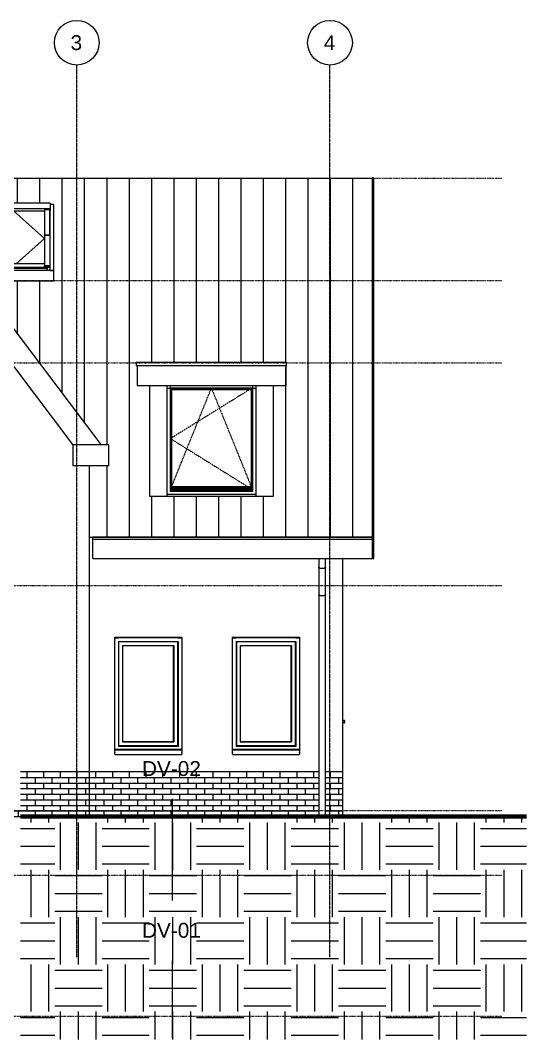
# Model space of a CAD drawing. Header units: millimetres. Extents: x -8591 to 211781, y -3000 to 31870.
# Drawn here: x 103025 to 109821, y -2994 to 10688 of the extents above; entities that cross this region are included whole.
import ezdxf

# ---------------------------------------------------------------- set-up
doc = ezdxf.new("R2010")
doc.units = ezdxf.units.MM
for name, pattern in [('Dash', [6.35, 3.175, -3.175]), ('Dash dot', [15.875, 6.35, -4.7625, 0, -4.7625]), ('grid', [24, 15, -3, 3, -3])]:
    doc.linetypes.add(name, pattern=pattern)
for name, color, linetype, lineweight in [('A-FLOR-LEVL', 51, 'Continuous', 9), ('A-GENM', 13, 'Continuous', 9), ('A-GLAZ', 151, 'Continuous', 9), ('A-GLAZ-HDLN', 1, 'Dash', 18), ('A-ROOF', 132, 'Continuous', 9), ('A-ROOF-OTLN', 132, 'Continuous', 9), ('A-ROOF-PATT', 132, 'Continuous', 35), ('A-WALL', 113, 'Continuous', 9), ('A-WALL-PATT', 111, 'Continuous', 25), ('C-TOPO', 7, 'Continuous', 9), ('G-ANNO-SYMB', 111, 'Continuous', 9), ('I-WALL', 2, 'Continuous', 9), ('S-COLS', 52, 'Continuous', 9), ('S-GRID', 1, 'Continuous', 9), ('S-GRID-IDEN', 1, 'Continuous', 9)]:
    doc.layers.add(name, color=color, linetype=linetype, lineweight=lineweight)
doc.styles.add('Arial_1', font='arial.ttf', dxfattribs={"height": 200})
pattern_1 = [(0, (107301.06, 0), (0, 75), []), (90, (107301.06, 0), (-112.5, 75), [75, -75])]
pattern_2 = [(0, (103901.06, 0), (0, 75), []), (90, (103901.06, 0), (-112.5, 75), [75, -75])]
pattern_3 = [(0, (104754.76, 0), (635, 635), [635, -635]), (0, (104754.76, 238.1), (635, 635), [635, -635]), (0, (104754.76, 476.25), (635, 635), [635, -635]), (90, (104834.13, 555.6), (-635, 635), [635, -635]), (90, (105072.26, 555.6), (-635, 635), [635, -635]), (90, (105310.4, 555.6), (-635, 635), [635, -635])]

# ---------------------------------------------------------------- blocks, each defined once
blk = doc.blocks.new('41_ISR_lb_vebo_waterslag_10_graden - WS60 160-1704642-Zuidgevel')
at = {"layer": 'A-GENM'}
for p, q in [((4084, 892), (3184, 892)), ((3184, 865), (3184, 867)), ((3184, 865), (3184, 860)), ((3184, 837), (3184, 860)), ((3184, 837), (3184, 834)), ((3184, 834), (4084, 834)), ((4084, 867), (4084, 865)), ((4084, 860), (4084, 865)), ((4084, 860), (4084, 837)), ((4084, 834), (4084, 837))]:
    blk.add_line(p, q, dxfattribs=at)
blk = doc.blocks.new('KOZIJN_TYPE_D - KOZIJN_TYPE_D-2168117-Zuidgevel')
at = {"layer": 'A-GENM'}
for p, q in [((2352, 4365), (2352, 5788)), ((3452, 5788), (3452, 4365)), ((3452, 4390), (2352, 4390)), ((2352, 4323), (2302, 4323)), ((3452, 4373), (2352, 4373)), ((3452, 4365), (2352, 4365)), ((3452, 4323), (2352, 4323)), ((3502, 4323), (3452, 4323))]:
    blk.add_line(p, q, dxfattribs=at)
at = {"layer": 'A-GLAZ'}
for p, q in [((2302, 5750), (3502, 5750)), ((2353, 4408), (2353, 5750)), ((3452, 5750), (2353, 5750)), ((3452, 4408), (3452, 5750)), ((2361, 4416), (2361, 5741)), ((3443, 5741), (2361, 5741)), ((2370, 5732), (3434, 5732)), ((2370, 4425), (2370, 5732)), ((2378, 5725), (2370, 5732)), ((3434, 5732), (3427, 5725)), ((3434, 5732), (3434, 4425)), ((3443, 4416), (3443, 5741)), ((3452, 4390), (2352, 4390)), ((3452, 4408), (2353, 4408)), ((3443, 4416), (2361, 4416)), ((2378, 4433), (2370, 4425)), ((3434, 4425), (2370, 4425)), ((3434, 4425), (3427, 4433))]:
    blk.add_line(p, q, dxfattribs=at)
at = {"layer": 'A-GLAZ-HDLN'}
for p, q in [((3452, 5755), (2352, 5074)), ((2352, 4390), (2902, 5750)), ((2902, 5750), (3452, 4390)), ((2352, 5074), (3452, 4390))]:
    blk.add_line(p, q, dxfattribs=at)
blk = doc.blocks.new('28_EB_HWA_grote slag - TRON60x2_5-3479251-Zuidgevel')
at = {"layer": 'S-COLS'}
for p, q in [((4342, 3462), (4342, 3347)), ((4432, 3347), (4432, 3462)), ((4342, 3347), (4342, 2981)), ((4432, 2981), (4432, 3347)), ((4342, 2981), (4342, 0)), ((4432, 0), (4432, 2981))]:
    blk.add_line(p, q, dxfattribs=at)
for points, knots in [([(4387, 3329), (4383, 3329), (4375, 3330), (4364, 3331), (4355, 3334), (4349, 3337), (4346, 3340), (4344, 3342), (4342, 3345), (4342, 3346), (4342, 3347)], [0, 0, 0, 0, 0.0833333, 0.1666667, 0.25, 0.3333333, 0.375, 0.4166667, 0.4583333, 0.5, 0.5, 0.5, 0.5]), ([(4432, 3347), (4432, 3346), (4432, 3345), (4431, 3342), (4429, 3340), (4425, 3337), (4419, 3334), (4410, 3331), (4399, 3330), (4391, 3329), (4387, 3329)], [0.5, 0.5, 0.5, 0.5, 0.5416667, 0.5833333, 0.625, 0.6666667, 0.75, 0.8333333, 0.9166667, 1, 1, 1, 1]), ([(4387, 2963), (4383, 2963), (4375, 2963), (4364, 2965), (4355, 2968), (4349, 2971), (4346, 2974), (4344, 2976), (4342, 2978), (4342, 2980), (4342, 2981)], [0, 0, 0, 0, 0.0833333, 0.1666667, 0.25, 0.3333333, 0.375, 0.4166667, 0.4583333, 0.5, 0.5, 0.5, 0.5]), ([(4432, 2981), (4432, 2980), (4432, 2978), (4431, 2976), (4429, 2974), (4425, 2971), (4419, 2968), (4410, 2965), (4399, 2963), (4391, 2963), (4387, 2963)], [0.5, 0.5, 0.5, 0.5, 0.5416667, 0.5833333, 0.625, 0.6666667, 0.75, 0.8333333, 0.9166667, 1, 1, 1, 1])]:
    blk.add_open_spline(points, degree=3, knots=knots, dxfattribs=at)
blk = doc.blocks.new('41_ISR_lb_vebo_waterslag_10_graden - WS60 160-3292628-Zuidgevel')
at = {"layer": 'A-GENM'}
for p, q in [((4687, 1290), (4664, 1294)), ((4664, 1292), (4685, 1288)), ((4685, 1284), (4678, 1284)), ((4678, 1284), (4678, 1283)), ((4678, 1283), (4686, 1282)), ((4682, 1263), (4681, 1263)), ((4681, 1263), (4681, 1260)), ((4681, 1260), (4681, 1263)), ((4681, 1263), (4682, 1263)), ((4681, 1260), (4687, 1259)), ((4682, 1262), (4682, 1263)), ((4682, 1263), (4682, 1262)), ((4685, 1261), (4682, 1262)), ((4682, 1262), (4685, 1261)), ((4685, 1288), (4685, 1284)), ((4686, 1265), (4685, 1265)), ((4685, 1265), (4685, 1261)), ((4686, 1282), (4686, 1289)), ((4686, 1261), (4686, 1265)), ((4687, 1261), (4686, 1261)), ((4686, 1261), (4687, 1261)), ((4689, 1285), (4689, 1262)), ((4691, 1262), (4691, 1285))]:
    blk.add_line(p, q, dxfattribs=at)
for centre, radius, start, end in [((4686, 1285), 3.4, 0, 83.2457), ((4686, 1285), 3.4, 0, 83.2457), ((4686, 1285), 5, 0, 80), ((4686, 1285), 5, 0, 80), ((4688, 1262), 1.42, 259.9809, 360), ((4688, 1262), 3, 260.0094, 0), ((4688, 1262), 3, 260.0094, 0), ((4688, 1262), 1.42, 259.9809, 360)]:
    blk.add_arc(centre, radius, start, end, dxfattribs=at)
blk = doc.blocks.new('roof-windowsveluxgglintegra---de - Default-3534261-Zuidgevel')
at = {"layer": 'A-GLAZ'}
for p, q in [((-263, 8160), (-263, 8232)), ((737, 8232), (-263, 8232)), ((737, 8232), (737, 8160)), ((787, 8215), (737, 8215)), ((787, 7329), (787, 8215)), ((-263, 8130), (-263, 8160)), ((737, 8160), (-263, 8160)), ((-263, 8130), (-263, 7384)), ((-263, 8130), (-260, 8130)), ((-185, 8143), (-260, 8143)), ((-260, 8143), (-260, 7805)), ((-185, 7805), (-185, 8143)), ((229, 8130), (-185, 7761)), ((-185, 8130), (659, 8130)), ((245, 8130), (659, 7761)), ((734, 8143), (659, 8143)), ((659, 8143), (659, 7805)), ((734, 7805), (734, 8143)), ((734, 8130), (737, 8130)), ((737, 8160), (737, 8130)), ((737, 7384), (737, 8130)), ((-260, 7805), (-185, 7805)), ((-260, 7397), (-260, 7805)), ((-185, 7805), (-260, 7805)), ((-185, 7805), (-185, 7397)), ((659, 7805), (734, 7805)), ((659, 7805), (659, 7397)), ((734, 7805), (659, 7805)), ((734, 7805), (734, 7397)), ((-185, 7759), (196, 7420)), ((659, 7759), (279, 7420)), ((-260, 7381), (-260, 7397)), ((-260, 7397), (-185, 7397)), ((659, 7420), (-185, 7420)), ((-185, 7397), (-185, 7381)), ((659, 7397), (734, 7397)), ((659, 7381), (659, 7397)), ((734, 7397), (734, 7381)), ((-313, 7329), (-263, 7329)), ((787, 7329), (-313, 7329)), ((-313, 7329), (-313, 7192)), ((-260, 7384), (-263, 7384)), ((-263, 7384), (-263, 7329)), ((-185, 7381), (-260, 7381)), ((-260, 7381), (-260, 7373)), ((-260, 7373), (-185, 7373)), ((-221, 7329), (-221, 7373)), ((-221, 7365), (-218, 7365)), ((-221, 7365), (-221, 7329)), ((-218, 7370), (-218, 7373)), ((-218, 7356), (-218, 7370)), ((692, 7370), (-218, 7370)), ((692, 7356), (-218, 7356)), ((-185, 7373), (-185, 7381)), ((734, 7381), (659, 7381)), ((659, 7381), (659, 7373)), ((659, 7373), (734, 7373)), ((692, 7373), (692, 7370)), ((692, 7370), (692, 7356)), ((692, 7365), (695, 7365)), ((695, 7373), (695, 7329)), ((695, 7329), (695, 7365)), ((737, 7384), (734, 7384)), ((734, 7373), (734, 7381)), ((737, 7329), (737, 7384)), ((737, 7329), (787, 7329)), ((787, 7192), (787, 7329)), ((-313, 7192), (-284, 7192)), ((-313, 7189), (-313, 7192)), ((-287, 7189), (-313, 7189)), ((-241, 7192), (787, 7192)), ((787, 7189), (-238, 7189)), ((787, 7192), (787, 7189))]:
    blk.add_line(p, q, dxfattribs=at)
blk = doc.blocks.new('Grid - r_3_0mm-1753543-Zuidgevel')
at = {"layer": 'S-GRID-IDEN'}
blk.add_circle((-5019, 10388), 300, dxfattribs=at)
blk = doc.blocks.new('Detail View - gesloten pijl _ viewname _ sheetnumber-1753502-Zuidgevel')
at = {"layer": 'G-ANNO-SYMB'}
blk.add_line((-4003, 2712), (-4003, 2212), dxfattribs=at)

msp = doc.modelspace()

# ---------------------------------------------------------------- hatches: boundary and pattern name
at = {"layer": 'A-ROOF-PATT', "lineweight": 9}
h = msp.add_hatch(dxfattribs=at)
h.set_pattern_fill('FP_140', color=256, style=0, pattern_type=2)
h.set_pattern_definition([(90, (102687.32, 3723.72), (-300, 2e-14), [])])
h.paths.add_polyline_path([(97099.7, 3752.1), (100898.1, 3752.1), (100898.1, 4707.6), (100646, 4707.6), (100646, 4993.6), (100746, 4993.6), (102400.1, 7188.6), (101374.5, 7188.6), (101374.5, 8215.2), (101424.5, 8215.2), (101424.5, 8232), (103424.5, 8232), (103424.5, 8215.2), (103474.5, 8215.2), (103474.5, 7188.6), (102449, 7188.6), (104103.1, 4993.6), (104214.2, 4993.6), (104214.2, 4707.6), (103951.1, 4707.6), (103951.1, 3752.1), (107749.5, 3752.1), (107749.5, 8569.4), (98079, 8569.4), (98078.1, 8378.3), (98073.1, 8361.9), (98060.2, 8348.3), (98044.4, 8342.1), (98040.9, 8341.2), (98024.2, 8342.2), (98005.9, 8351.1), (97994.5, 8365.1), (97990.1, 8382), (97990.1, 8569.4), (97099.7, 8569.4), (97099.7, 3794.7)])
h.paths.add_polyline_path([(98431.6, 4295.8), (98431.6, 5787.8), (98278.6, 5787.8), (98278.6, 6054.8), (98266.6, 6054.8), (98266.6, 6100.3), (100252.6, 6100.3), (100252.6, 6054.8), (100240.6, 6054.8), (100240.6, 5787.8), (100087.6, 5787.8), (100087.6, 4295.8), (98639.6, 4295.8)])
h.paths.add_polyline_path([(104761.6, 4295.8), (104761.6, 5787.8), (104592.5, 5787.8), (104592.5, 6054.8), (104580.5, 6054.8), (104580.5, 6100.3), (106598.5, 6099.2), (106598.5, 6054.8), (106586.5, 6054.8), (106586.5, 5787.8), (106417.6, 5787.8), (106417.6, 4295.8), (104929.1, 4295.8)])
at = {"layer": 'A-WALL-PATT', "lineweight": 9}
h = msp.add_hatch(dxfattribs=at)
h.set_pattern_fill('FP_138', color=256, style=0, pattern_type=2)
h.set_pattern_definition(pattern_2)
h.paths.add_polyline_path([(100940.7, 0), (103851.1, 0), (103851.1, 600), (103024.6, 600), (103024.6, 80), (101814.6, 80), (101814.6, 600), (100898.1, 600), (100898.1, 0)])
h = msp.add_hatch(dxfattribs=at)
h.set_pattern_fill('FP_138', color=256, style=0, pattern_type=2)
h.set_pattern_definition(pattern_2)
h.paths.add_polyline_path([(103951.1, 0), (103951.1, 600), (103851.1, 600), (103851.1, 0), (103880.9, 0)])
h = msp.add_hatch(dxfattribs=at)
h.set_pattern_fill('FP_137', color=256, style=0, pattern_type=2)
h.set_pattern_definition(pattern_1)
h.paths.add_polyline_path([(106326.8, 0), (107029.5, 0), (107029.5, 600), (103951.1, 600), (103951.1, 0), (106295.9, 0)])
h.paths.add_polyline_path([(107142.1, 0), (107251.1, 0), (107251.1, 600), (107119.5, 600), (107119.5, 0)])
h = msp.add_hatch(dxfattribs=at)
h.set_pattern_fill('FP_137', color=256, style=0, pattern_type=2)
h.set_pattern_definition(pattern_1)
h.paths.add_polyline_path([(107258.6, 0), (107351.1, 0), (107351.1, 600), (107251.1, 600), (107251.1, 0)])
at = {"layer": 'C-TOPO'}
h = msp.add_hatch(dxfattribs=at)
h.set_pattern_fill('FP_141', color=256, style=0, pattern_type=2)
h.set_pattern_definition(pattern_3)
h.paths.add_polyline_path([(103024.6, -2994.1), (105836.6, -2994.1), (105836.6, 0), (103024.6, 0), (103024.6, -2495.9)])
h = msp.add_hatch(dxfattribs=at)
h.set_pattern_fill('FP_141', color=256, style=0, pattern_type=2)
h.set_pattern_definition(pattern_3)
h.paths.add_polyline_path([(109820.9, -2994.1), (109820.9, 0), (105836.6, 0), (105836.6, -2994.1), (106295.9, -2994.1)])

# ---------------------------------------------------------------- linework, layer by layer
at = {"layer": 'A-FLOR-LEVL', "linetype": 'Dash dot'}
for p, q in [((94668.1, 8569.4), (109489.4, 8569.4)), ((94668.1, 7197.8), (109489.4, 7197.8)), ((94668.1, 6088.8), (109489.4, 6088.8)), ((94668.1, 3100), (109489.4, 3100)), ((94668.1, 80), (109489.4, 80)), ((94668.1, -788), (109489.4, -788)), ((94668.1, -2680), (109489.4, -2680))]:
    msp.add_line(p, q, dxfattribs=at)
at = {"layer": 'A-GENM'}
for p, q in [((104291, 2400), (104341, 2400)), ((105141, 2400), (104341, 2400)), ((104341, 2350), (105141, 2350)), ((104341, 2350), (104341, 942)), ((105138, 2347), (104344, 2347)), ((104344, 2347), (104344, 953.2)), ((105138, 953.2), (105138, 2347)), ((105141, 2400), (105191, 2400)), ((105141, 2350), (105141, 942)), ((105871, 2400), (105921, 2400)), ((106721, 2400), (105921, 2400)), ((105921, 2350), (106721, 2350)), ((105921, 2350), (105921, 942)), ((106718, 2347), (105924, 2347)), ((105924, 2347), (105924, 953.2)), ((106718, 953.2), (106718, 2347)), ((106721, 2400), (106771, 2400)), ((106721, 2350), (106721, 942)), ((104395.7, 2295.4), (104395.7, 1004.8)), ((104395.7, 2295.4), (105086.4, 2295.4)), ((104400, 2291), (104395.7, 2295.4)), ((104400, 1009.2), (104400, 2291)), ((105082, 2291), (104400, 2291)), ((105082, 2291), (105086.4, 2295.4)), ((105082, 1009.2), (105082, 2291)), ((105086.4, 2295.4), (105086.4, 1004.8)), ((105975.7, 2295.4), (105975.7, 1004.8)), ((105975.7, 2295.4), (106666.4, 2295.4)), ((105980, 2291), (105975.7, 2295.4)), ((105980, 1009.2), (105980, 2291)), ((106662, 2291), (105980, 2291)), ((106662, 2291), (106666.4, 2295.4)), ((106662, 1009.2), (106662, 2291)), ((106666.4, 2295.4), (106666.4, 1004.8)), ((104395.7, 1004.8), (104400, 1009.2)), ((104395.7, 1004.8), (105086.4, 1004.8)), ((104400, 1009.2), (105082, 1009.2)), ((105086.4, 1004.8), (105082, 1009.2)), ((105975.7, 1004.8), (105980, 1009.2)), ((105975.7, 1004.8), (106666.4, 1004.8)), ((105980, 1009.2), (106662, 1009.2)), ((106666.4, 1004.8), (106662, 1009.2)), ((104341, 900), (104291, 900)), ((104358, 950.2), (104341, 950.2)), ((105141, 942), (104341, 942)), ((105191, 900), (104341, 900)), ((104344, 953.2), (105138, 953.2)), ((105141, 950.2), (104358, 950.2)), ((105921, 900), (105871, 900)), ((105938, 950.2), (105921, 950.2)), ((106721, 942), (105921, 942)), ((106771, 900), (105921, 900)), ((105924, 953.2), (106718, 953.2)), ((106721, 950.2), (105938, 950.2))]:
    msp.add_line(p, q, dxfattribs=at)
at = {"layer": 'A-ROOF'}
for p, q in [((98079, 8569.4), (107749.5, 8569.4)), ((104761.6, 4295.8), (104761.6, 4299.5)), ((106417.6, 4295.8), (104761.6, 4295.8)), ((106417.6, 4299.5), (106417.6, 4295.8)), ((103951.1, 3752.1), (107749.5, 3752.1))]:
    msp.add_line(p, q, dxfattribs=at)
at = {"layer": 'A-ROOF-OTLN'}
for p, q in [((107768.5, 8571.2), (107749.5, 8571.2)), ((107749.5, 8571.2), (107749.5, 3752.1)), ((107768.5, 3466.1), (107768.5, 8571.2)), ((102424.5, 7221), (104103.1, 4993.6)), ((103727.4, 4993.6), (102424.5, 6722.6)), ((104580.5, 6100.3), (104580.5, 6054.8)), ((104580.5, 6100.3), (106598.5, 6100.3)), ((104580.5, 6054.8), (106598.5, 6054.8)), ((104592.5, 6054.8), (104592.5, 5787.8)), ((106586.5, 6054.8), (106586.5, 5787.8)), ((106598.5, 6054.8), (106598.5, 6100.3)), ((104592.5, 5787.8), (106586.5, 5787.8)), ((103727.4, 4993.6), (104214.2, 4993.6)), ((103727.4, 4993.6), (103727.4, 4707.6)), ((104214.2, 4707.6), (104214.2, 4993.6)), ((104214.2, 4707.6), (103727.4, 4707.6)), ((107749.5, 3751.6), (103996, 3751.6)), ((103996, 3462.1), (103996, 3751.6)), ((103996, 3724.5), (107749.5, 3724.5)), ((107768.5, 3752.1), (107749.5, 3752.1)), ((107749.5, 3751.6), (107749.5, 3462.1)), ((103996, 3462.1), (107749.5, 3462.1)), ((107749.5, 3466.1), (107768.5, 3466.1))]:
    msp.add_line(p, q, dxfattribs=at)
at = {"layer": 'A-WALL'}
for p, q in [((103951.1, 0), (103951.1, 4707.6)), ((107351.1, 3462.1), (107351.1, 0)), ((104291, 867.4), (104291, 2410)), ((104291, 2410), (105191, 2410)), ((105191, 2410), (105191, 867.4)), ((105871, 867.4), (105871, 2410)), ((105871, 2410), (106771, 2410)), ((106771, 2410), (106771, 867.4)), ((107029.5, 600), (103024.6, 600)), ((107351.1, 600), (107119.5, 600))]:
    msp.add_line(p, q, dxfattribs=at)
at = {"layer": 'C-TOPO', "lineweight": 70}
for p, q in [((103981.1, 0), (103024.6, 0)), ((104783.6, 0), (103981.1, 0)), ((105836.6, 0), (104783.6, 0)), ((105836.6, 0), (106295.9, 0)), ((106295.9, 0), (109820.9, 0))]:
    msp.add_line(p, q, dxfattribs=at)
at = {"layer": 'C-TOPO'}
for p, q in [((103981.1, 0), (103024.6, 0)), ((103981.1, 0), (104783.6, 0)), ((105836.6, 0), (104783.6, 0)), ((105836.6, 0), (106295.9, 0)), ((109820.9, 0), (106295.9, 0))]:
    msp.add_line(p, q, dxfattribs=at)
at = {"layer": 'G-ANNO-SYMB'}
for p, q in [((105061.3, 240), (105061.3, -1124.8)), ((105061.3, -1931.9), (105061.3, -2968.9))]:
    msp.add_line(p, q, dxfattribs=at)
at = {"layer": 'I-WALL'}
for p, q in [((104761.6, 4299.5), (104761.6, 5787.8)), ((104989.6, 5787.8), (104989.6, 4295.8)), ((106189.6, 4295.8), (106189.6, 5787.8)), ((106417.6, 5787.8), (106417.6, 4299.5))]:
    msp.add_line(p, q, dxfattribs=at)
at = {"layer": 'S-GRID', "linetype": 'grid'}
for p, q in [((103781, -1885.9), (103781, 10087.6)), ((107181.1, -1885.9), (107181.1, 10087.6))]:
    msp.add_line(p, q, dxfattribs=at)

# ---------------------------------------------------------------- block references
at = {"layer": 'A-GENM'}
for name, p in [('41_ISR_lb_vebo_waterslag_10_graden - WS60 160-3292628-Zuidgevel', (102687.3, 0)), ('41_ISR_lb_vebo_waterslag_10_graden - WS60 160-1704642-Zuidgevel', (101107.3, 0)), ('41_ISR_lb_vebo_waterslag_10_graden - WS60 160-1704642-Zuidgevel', (102687.3, 0))]:
    msp.add_blockref(name, p, dxfattribs=at)
at = {"layer": 'A-GLAZ'}
for name in ['roof-windowsveluxgglintegra---de - Default-3534261-Zuidgevel', 'KOZIJN_TYPE_D - KOZIJN_TYPE_D-2168117-Zuidgevel']:
    msp.add_blockref(name, (102687.3, 0), dxfattribs=at)
at = {"layer": 'G-ANNO-SYMB'}
for p in [(109063.8, -2472.5), (109063.8, -4644.4)]:
    msp.add_blockref('Detail View - gesloten pijl _ viewname _ sheetnumber-1753502-Zuidgevel', p, dxfattribs=at)
at = {"layer": 'S-COLS'}
msp.add_blockref('28_EB_HWA_grote slag - TRON60x2_5-3479251-Zuidgevel', (102687.3, 0), dxfattribs=at)
at = {"layer": 'S-GRID-IDEN'}
for p in [(108800.3, 0), (112200.3, 0)]:
    msp.add_blockref('Grid - r_3_0mm-1753543-Zuidgevel', p, dxfattribs=at)

# ---------------------------------------------------------------- texts
at = {"layer": 'G-ANNO-SYMB', "char_height": 200, "width": 978.059, "attachment_point": 1, "style": 'Arial_1'}
for s, insert in [('DV-02', (104656.3, 744.7)), ('DV-01', (104656.3, -1427.1))]:
    msp.add_mtext(s, dxfattribs=dict(at, insert=insert))
at = {"layer": 'S-GRID-IDEN', "char_height": 200, "width": 192.405, "attachment_point": 1, "style": 'Arial_1'}
for s, insert in [('3', (103698.4, 10489.1)), ('4', (107098.4, 10489.1))]:
    msp.add_mtext(s, dxfattribs=dict(at, insert=insert))

doc.saveas('drawing.dxf')
